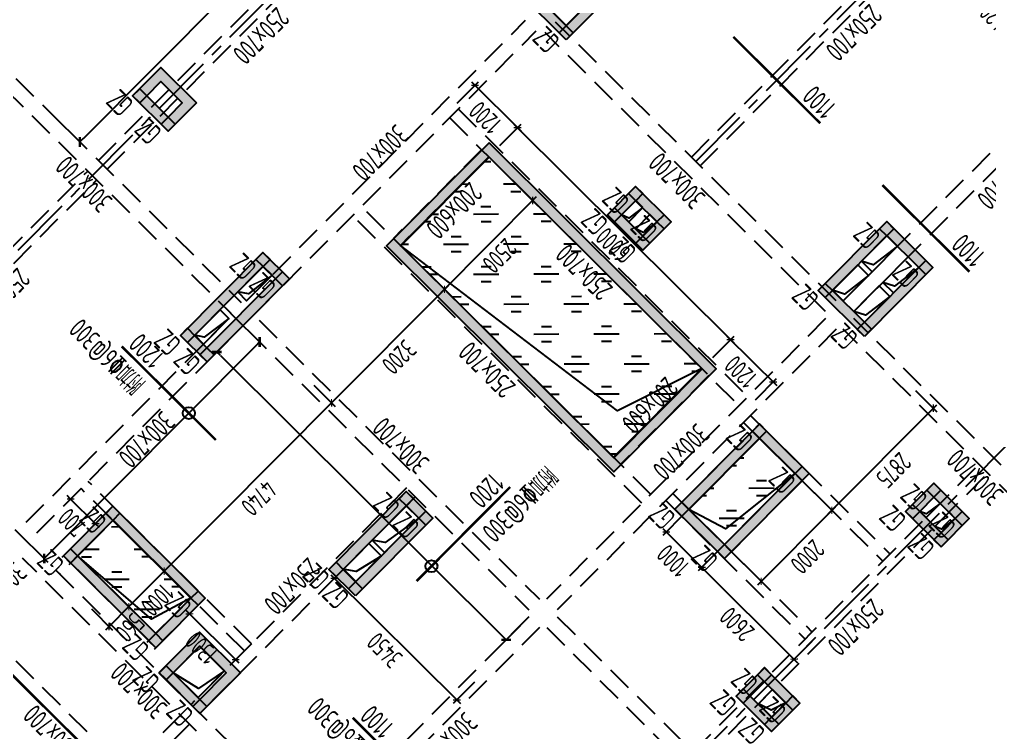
# Model space of a CAD drawing. Extents: x 517450926 to 520131079, y 3499134486 to 3500888201.
# Drawn here: x 518530204 to 518549581, y 3500299020 to 3500313264 of the extents above; entities that cross this region are included whole.
import ezdxf
from ezdxf.enums import TextEntityAlignment as Align

# ---------------------------------------------------------------- set-up
doc = ezdxf.new("R2010")
doc.units = 0
doc.header["$LTSCALE"] = 1000
doc.header["$MEASUREMENT"] = 0
doc.linetypes.add('CENTER', pattern=[2, 1.25, -0.25, 0.25, -0.25])
doc.linetypes.add('DASHED', pattern=[0.75, 0.5, -0.25])
doc.layers.get('0').update_dxf_attribs({"linetype": 'CONTINUOUS'})
doc.layers.get('Defpoints').update_dxf_attribs({"color": 2, "linetype": 'CONTINUOUS'})
for name, color, linetype in [('S_AXIS', 8, 'CENTER'), ('S_AXIS_DIMS', 3, 'CONTINUOUS'), ('S_BEAM', 4, 'DASHED'), ('S_BEAM_SECD_TEXT_HORZ', 9, 'CONTINUOUS'), ('S_BEAM_TEXT_HORZ', 7, 'CONTINUOUS'), ('S_BEAM_TEXT_VERT', 41, 'CONTINUOUS'), ('S_COLU', 2, 'CONTINUOUS'), ('S_COLU_HACH', 15, 'CONTINUOUS'), ('S_COLU_TEXT', 7, 'CONTINUOUS'), ('S_DETL', 7, 'CONTINUOUS'), ('S_DETL_HACH', 254, 'CONTINUOUS'), ('S_FLOR_ENHN', 91, 'DASHED'), ('S_FLOR_TEXT', 51, 'CONTINUOUS'), ('S_HOLE', 201, 'CONTINUOUS'), ('S_PLAN_HACH', 254, 'CONTINUOUS'), ('S_PLAN_REIN', 1, 'CONTINUOUS')]:
    doc.layers.add(name, color=color, linetype=linetype)
doc.styles.add('TH-STYLE3', font='tssdeng.shx', dxfattribs={"width": 0.7, "bigfont": 'tssdchn.shx'})
doc.styles.add('样式 1', font='Tssdeng.shx', dxfattribs={"width": 0.7, "bigfont": 'Tssdchn.shx'})
doc.dimstyles.new('TSSD_100_100', dxfattribs={"dimtxt": 375, "dimasz": 100, "dimexe": 100, "dimexo": 0, "dimgap": 125, "dimtad": 1, "dimdec": 1, "dimdsep": 46, "dimtxsty": 'TH-STYLE3', "dimblk": 'ARCHTICK', "dimcen": -100, "dimdle": 100, "dimclrt": 7, "dimadec": 0, "dimazin": 0, "dimtfac": 1, "dimtdec": 1, "dimtix": 1, "dimtmove": 2, "dimatfit": 3, "dimldrblk": 'ARCHTICK', "dimfxl": 500, "dimfxlon": 1, "dimtolj": 1, "dimtzin": 0, "dimarcsym": 0})
doc.dimstyles.new('TSSD_100_100$0', dxfattribs={"dimtxt": 300, "dimasz": 100, "dimexe": 100, "dimexo": 250, "dimgap": 100, "dimtad": 1, "dimdec": 0, "dimzin": 0, "dimdsep": 46, "dimtxsty": 'TH-STYLE3', "dimblk": '_tsdbk', "dimcen": 0, "dimdle": 100, "dimclrt": 7, "dimadec": 1, "dimazin": 0, "dimtfac": 1, "dimtdec": 0, "dimtix": 1, "dimtmove": 2, "dimatfit": 3, "dimldrblk": '_tsdbk', "dimfxl": 1, "dimtolj": 1, "dimtzin": 0, "dimarcsym": 0})
pattern_1 = [(50, (-4138.91, -3263.73), (71.72602, -6.275213), [7.5, -82.5]), (355, (-4138.91, -3263.73), (-13.87513, 75.21921), [6, -66]), (100.45144, (-4132.93, -3264.254), (57.850885, 68.944), [6.37402, -70.11421]), (46.1842, (-4138.91, -3243.73), (106.72413, -16.55193), [11.25, -123.75]), (96.63564, (-4130.02, -3245.11), (93.4662, 97.41186), [9.56103, -105.17138]), (351.18416, (-4138.91, -3243.73), (93.4662, 97.41186), [9, -99]), (21, (-4128.91, -3248.73), (59.690705, -40.26189), [7.5, -82.5]), (326, (-4128.91, -3248.73), (24.33153, 72.515), [6, -66]), (71.45144, (-4123.935, -3252.086), (84.02224, 32.253115), [6.37402, -70.11421]), (37.5, (-4138.91, -3263.73), (1.215986, 33.289385), [0, -65.2, 0, -67, 0, -66.25]), (7.5, (-4138.91, -3263.73), (26.306954, 39.441171), [0, -38.2, 0, -63.7, 0, -25.25]), (327.5, (-4161.21, -3263.73), (53.382244, -2.255487), [0, -25, 0, -78, 0, -103.5]), (317.5, (-4171.21, -3263.73), (58.318617, 10.0105), [0, -32.5, 0, -51.8, 0, -73.5])]

# ---------------------------------------------------------------- blocks, each defined once
blk = doc.blocks.new('_ArchTick')
at = {"color": 0, "const_width": 0.25}
blk.add_lwpolyline([(-0.53, -0.53), (0.53, 0.53)], dxfattribs=at)
blk = doc.blocks.new('*D218')
at = {"layer": 'Defpoints', "color": 0, "transparency": 16777216}
for p in [(518549426, 3500316170), (518548337, 3500315075), (518552334, 3500313137)]:
    blk.add_point(p, dxfattribs=at)
at = {"layer": 'S_AXIS_DIMS', "color": 0, "lineweight": -2, "transparency": 16777216}
for p, q in [((518548690, 3500315430), (518548267, 3500315004)), ((518551386, 3500312043), (518548266, 3500315146)), ((518551668, 3500312468), (518551245, 3500312043))]:
    blk.add_line(p, q, dxfattribs=at)
at = {"layer": 'S_AXIS_DIMS', "color": 0, "lineweight": -2, "transparency": 16777216, "xscale": 100, "yscale": 100, "zscale": 100}
for p, rotation in [((518548337, 3500315075), 135.1572922653654), ((518551315, 3500312113), 315.1572922653655)]:
    blk.add_blockref('_ArchTick', p, dxfattribs=dict(at, rotation=rotation))
at = {"layer": 'S_AXIS_DIMS', "color": 7, "transparency": 16777216, "insert": (518549606, 3500313373), "char_height": 375, "attachment_point": 5, "rotation": 135.1573, "style": 'TH-STYLE3'}
blk.add_mtext('\\A1;4200', dxfattribs=at)
blk = doc.blocks.new('*D240')
at = {"layer": 'Defpoints', "color": 0, "transparency": 16777216}
for p in [(518538111, 3500308454), (518535854, 3500306185), (518536438, 3500305605)]:
    blk.add_point(p, dxfattribs=at)
at = {"layer": 'S_AXIS_DIMS', "color": 0, "lineweight": -2, "transparency": 16777216}
for p, q in [((518538340, 3500308227), (518538765, 3500307803)), ((518538765, 3500307945), (518536367, 3500305534)), ((518536083, 3500305958), (518536508, 3500305535))]:
    blk.add_line(p, q, dxfattribs=at)
at = {"layer": 'S_AXIS_DIMS', "color": 0, "lineweight": -2, "transparency": 16777216, "xscale": 100, "yscale": 100, "zscale": 100}
for p, rotation in [((518538694, 3500307874), 45.15729226536542), ((518536438, 3500305605), 225.1572922653654)]:
    blk.add_blockref('_ArchTick', p, dxfattribs=dict(at, rotation=rotation))
at = {"layer": 'S_AXIS_DIMS', "color": 7, "transparency": 16777216, "insert": (518537787, 3500306519), "char_height": 375, "attachment_point": 5, "rotation": 225.1573, "style": 'TH-STYLE3'}
blk.add_mtext('\\A1;3200', dxfattribs=at)
blk = doc.blocks.new('*D290')
at = {"layer": 'Defpoints', "color": 0, "transparency": 16777216}
for p in [(518545694, 3500304192), (518546430, 3500303460), (518544283, 3500302774)]:
    blk.add_point(p, dxfattribs=at)
at = {"layer": 'S_AXIS_DIMS', "color": 0, "lineweight": -2, "transparency": 16777216}
for p, q in [((518546075, 3500303812), (518546501, 3500303389)), ((518544949, 3500301971), (518546500, 3500303531)), ((518544665, 3500302394), (518545090, 3500301971))]:
    blk.add_line(p, q, dxfattribs=at)
at = {"layer": 'S_AXIS_DIMS', "color": 0, "lineweight": -2, "transparency": 16777216, "xscale": 100, "yscale": 100, "zscale": 100}
for p, rotation in [((518546430, 3500303460), 45.15729226595141), ((518545019, 3500302042), 225.1572922659514)]:
    blk.add_blockref('_ArchTick', p, dxfattribs=dict(at, rotation=rotation))
at = {"layer": 'S_AXIS_DIMS', "color": 7, "transparency": 16777216, "insert": (518545946, 3500302530), "char_height": 375, "attachment_point": 5, "rotation": 225.1573, "style": 'TH-STYLE3'}
blk.add_mtext('\\A1;2000', dxfattribs=at)
blk = doc.blocks.new('*D291')
at = {"layer": 'Defpoints', "color": 0, "transparency": 16777216}
for p in [(518547720, 3500306231), (518548457, 3500305498), (518545694, 3500304192)]:
    blk.add_point(p, dxfattribs=at)
at = {"layer": 'S_AXIS_DIMS', "color": 0, "lineweight": -2, "transparency": 16777216}
for p, q in [((518548102, 3500305851), (518548528, 3500305428)), ((518546359, 3500303389), (518548528, 3500305569)), ((518546075, 3500303812), (518546501, 3500303389))]:
    blk.add_line(p, q, dxfattribs=at)
at = {"layer": 'S_AXIS_DIMS', "color": 0, "lineweight": -2, "transparency": 16777216, "xscale": 100, "yscale": 100, "zscale": 100}
for p, rotation in [((518548457, 3500305498), 45.15729226595141), ((518546430, 3500303460), 225.1572922659514)]:
    blk.add_blockref('_ArchTick', p, dxfattribs=dict(at, rotation=rotation))
at = {"layer": 'S_AXIS_DIMS', "color": 7, "transparency": 16777216, "insert": (518547665, 3500304259), "char_height": 375, "attachment_point": 5, "rotation": 225.1573, "style": 'TH-STYLE3'}
blk.add_mtext('\\A1;2875', dxfattribs=at)
blk = doc.blocks.new('*D292')
at = {"layer": 'Defpoints', "color": 0, "transparency": 16777216}
for p in [(518538663, 3500311303), (518540153, 3500311100), (518539514, 3500310457)]:
    blk.add_point(p, dxfattribs=at)
at = {"layer": 'S_AXIS_DIMS', "color": 0, "lineweight": -2, "transparency": 16777216}
for p, q in [((518538949, 3500311591), (518539372, 3500312017)), ((518539231, 3500312016), (518540224, 3500311029)), ((518539800, 3500310745), (518540223, 3500311171))]:
    blk.add_line(p, q, dxfattribs=at)
at = {"layer": 'S_AXIS_DIMS', "color": 0, "lineweight": -2, "transparency": 16777216, "xscale": 100, "yscale": 100, "zscale": 100}
for p, rotation in [((518539302, 3500311946), 135.1572922659514), ((518540153, 3500311100), 315.1572922659514)]:
    blk.add_blockref('_ArchTick', p, dxfattribs=dict(at, rotation=rotation))
at = {"layer": 'S_AXIS_DIMS', "color": 7, "transparency": 16777216, "insert": (518539507, 3500311301), "char_height": 375, "attachment_point": 5, "rotation": 135.1573, "style": 'TH-STYLE3'}
blk.add_mtext('\\A1;1200', dxfattribs=at)
blk = doc.blocks.new('*D293')
at = {"layer": 'Defpoints', "color": 0, "transparency": 16777216}
for p in [(518539514, 3500310457), (518544407, 3500306869), (518543768, 3500306226)]:
    blk.add_point(p, dxfattribs=at)
at = {"layer": 'S_AXIS_DIMS', "color": 0, "lineweight": -2, "transparency": 16777216}
for p, q in [((518539800, 3500310745), (518540223, 3500311171)), ((518540082, 3500311170), (518544478, 3500306798)), ((518544054, 3500306514), (518544477, 3500306940))]:
    blk.add_line(p, q, dxfattribs=at)
at = {"layer": 'S_AXIS_DIMS', "color": 0, "lineweight": -2, "transparency": 16777216, "xscale": 100, "yscale": 100, "zscale": 100}
for p, rotation in [((518540153, 3500311100), 135.1572922659514), ((518544407, 3500306869), 315.1572922659514)]:
    blk.add_blockref('_ArchTick', p, dxfattribs=dict(at, rotation=rotation))
at = {"layer": 'S_AXIS_DIMS', "color": 7, "transparency": 16777216, "insert": (518542059, 3500308763), "char_height": 375, "attachment_point": 5, "rotation": 135.1573, "style": 'TH-STYLE3'}
blk.add_mtext('\\A1;6000', dxfattribs=at)
blk = doc.blocks.new('*D294')
at = {"layer": 'Defpoints', "color": 0, "transparency": 16777216}
for p in [(518543768, 3500306226), (518545258, 3500306022), (518544619, 3500305380)]:
    blk.add_point(p, dxfattribs=at)
at = {"layer": 'S_AXIS_DIMS', "color": 0, "lineweight": -2, "transparency": 16777216}
for p, q in [((518544054, 3500306514), (518544477, 3500306940)), ((518544336, 3500306939), (518545329, 3500305952)), ((518544905, 3500305668), (518545328, 3500306093))]:
    blk.add_line(p, q, dxfattribs=at)
at = {"layer": 'S_AXIS_DIMS', "color": 0, "lineweight": -2, "transparency": 16777216, "xscale": 100, "yscale": 100, "zscale": 100}
for p, rotation in [((518544407, 3500306869), 135.1572922659514), ((518545258, 3500306022), 315.1572922659514)]:
    blk.add_blockref('_ArchTick', p, dxfattribs=dict(at, rotation=rotation))
at = {"layer": 'S_AXIS_DIMS', "color": 7, "transparency": 16777216, "insert": (518544612, 3500306224), "char_height": 375, "attachment_point": 5, "rotation": 135.1573, "style": 'TH-STYLE3'}
blk.add_mtext('\\A1;1200', dxfattribs=at)
blk = doc.blocks.new('*D295')
at = {"layer": 'Defpoints', "color": 0, "transparency": 16777216}
for p in [(518539874, 3500310227), (518538111, 3500308454), (518538694, 3500307874)]:
    blk.add_point(p, dxfattribs=at)
at = {"layer": 'S_AXIS_DIMS', "color": 0, "lineweight": -2, "transparency": 16777216}
for p, q in [((518540102, 3500309999), (518540528, 3500309576)), ((518540528, 3500309718), (518538624, 3500307803)), ((518538340, 3500308227), (518538765, 3500307803))]:
    blk.add_line(p, q, dxfattribs=at)
at = {"layer": 'S_AXIS_DIMS', "color": 0, "lineweight": -2, "transparency": 16777216, "xscale": 100, "yscale": 100, "zscale": 100}
for p, rotation in [((518540457, 3500309647), 45.15729226536542), ((518538694, 3500307874), 225.1572922653654)]:
    blk.add_blockref('_ArchTick', p, dxfattribs=dict(at, rotation=rotation))
at = {"layer": 'S_AXIS_DIMS', "color": 7, "transparency": 16777216, "insert": (518539797, 3500308540), "char_height": 375, "attachment_point": 5, "rotation": 225.1573, "style": 'TH-STYLE3'}
blk.add_mtext('\\A1;2500', dxfattribs=at)
blk = doc.blocks.new('*D296')
at = {"layer": 'Defpoints', "color": 0, "transparency": 16777216}
for p in [(518543574, 3500303479), (518544283, 3500302774), (518543832, 3500302320)]:
    blk.add_point(p, dxfattribs=at)
at = {"layer": 'S_AXIS_DIMS', "color": 0, "lineweight": -2, "transparency": 16777216}
for p, q in [((518543476, 3500303380), (518543053, 3500302955)), ((518543052, 3500303096), (518543903, 3500302250)), ((518544185, 3500302675), (518543762, 3500302249))]:
    blk.add_line(p, q, dxfattribs=at)
at = {"layer": 'S_AXIS_DIMS', "color": 0, "lineweight": -2, "transparency": 16777216, "xscale": 100, "yscale": 100, "zscale": 100}
for p, rotation in [((518543123, 3500303026), 135.1572922659514), ((518543832, 3500302320), 315.1572922659514)]:
    blk.add_blockref('_ArchTick', p, dxfattribs=dict(at, rotation=rotation))
at = {"layer": 'S_AXIS_DIMS', "color": 7, "transparency": 16777216, "insert": (518543258, 3500302451), "char_height": 375, "attachment_point": 5, "rotation": 135.1573, "style": 'TH-STYLE3'}
blk.add_mtext('\\A1;1000', dxfattribs=at)
blk = doc.blocks.new('*D297')
at = {"layer": 'Defpoints', "color": 0, "transparency": 16777216}
for p in [(518544283, 3500302774), (518546127, 3500300940), (518545676, 3500300487)]:
    blk.add_point(p, dxfattribs=at)
at = {"layer": 'S_AXIS_DIMS', "color": 0, "lineweight": -2, "transparency": 16777216}
for p, q in [((518544185, 3500302675), (518543762, 3500302249)), ((518543762, 3500302391), (518545747, 3500300416)), ((518546029, 3500300841), (518545605, 3500300416))]:
    blk.add_line(p, q, dxfattribs=at)
at = {"layer": 'S_AXIS_DIMS', "color": 0, "lineweight": -2, "transparency": 16777216, "xscale": 100, "yscale": 100, "zscale": 100}
for p, rotation in [((518543832, 3500302320), 135.1572922659514), ((518545676, 3500300487), 315.1572922659514)]:
    blk.add_blockref('_ArchTick', p, dxfattribs=dict(at, rotation=rotation))
at = {"layer": 'S_AXIS_DIMS', "color": 7, "transparency": 16777216, "insert": (518544534, 3500301182), "char_height": 375, "attachment_point": 5, "rotation": 135.1573, "style": 'TH-STYLE3'}
blk.add_mtext('\\A1;2600', dxfattribs=at)
blk = doc.blocks.new('_tsdbk')
blk.add_line((-1, 0), (0, 0))
at = {"const_width": 0.5}
blk.add_lwpolyline([(-0.7, -0.7), (0.7, 0.7)], dxfattribs=at)
blk = doc.blocks.new('*D398')
at = {"layer": 'Defpoints', "color": 0, "transparency": 16777216}
for p in [(518536360, 3500317318), (518537122, 3500316560), (518530648, 3500311574)]:
    blk.add_point(p, dxfattribs=at)
at = {"layer": 'S_FLOR_TEXT', "color": 0, "lineweight": -2, "transparency": 16777216}
for p, q in [((518536537, 3500317141), (518537193, 3500316489)), ((518531481, 3500310888), (518537051, 3500316489)), ((518530825, 3500311398), (518531481, 3500310746))]:
    blk.add_line(p, q, dxfattribs=at)
at = {"layer": 'S_FLOR_TEXT', "color": 0, "lineweight": -2, "transparency": 16777216, "xscale": 100, "yscale": 100, "zscale": 100}
for p, rotation in [((518537122, 3500316560), 45.15729852179781), ((518531410, 3500310817), 225.1572985217978)]:
    blk.add_blockref('_tsdbk', p, dxfattribs=dict(at, rotation=rotation))
blk = doc.blocks.new('*D399')
at = {"layer": 'Defpoints', "color": 0, "transparency": 16777216}
for p in [(518534602, 3500307078), (518540381, 3500301331), (518539925, 3500300873)]:
    blk.add_point(p, dxfattribs=at)
at = {"layer": 'S_FLOR_TEXT', "color": 0, "lineweight": -2, "transparency": 16777216}
for p, q in [((518534425, 3500306901), (518534076, 3500306550)), ((518534217, 3500306550), (518539854, 3500300944)), ((518540204, 3500301154), (518539855, 3500300802))]:
    blk.add_line(p, q, dxfattribs=at)
at = {"layer": 'S_FLOR_TEXT', "color": 0, "lineweight": -2, "transparency": 16777216, "xscale": 100, "yscale": 100, "zscale": 100}
for p, rotation in [((518534147, 3500306620), 135.1572922852684), ((518539925, 3500300873), 315.1572922852685)]:
    blk.add_blockref('_tsdbk', p, dxfattribs=dict(at, rotation=rotation))
blk = doc.blocks.new('*D417')
at = {"layer": 'Defpoints', "color": 0, "transparency": 16777216}
for p in [(518537272, 3500302885), (518539718, 3500300452), (518538940, 3500299670)]:
    blk.add_point(p, dxfattribs=at)
at = {"layer": 'S_AXIS_DIMS', "color": 0, "lineweight": -2, "transparency": 16777216}
for p, q in [((518536847, 3500302457), (518536423, 3500302032)), ((518536423, 3500302173), (518539011, 3500299600)), ((518539293, 3500300025), (518538870, 3500299599))]:
    blk.add_line(p, q, dxfattribs=at)
at = {"layer": 'S_AXIS_DIMS', "color": 0, "lineweight": -2, "transparency": 16777216, "xscale": 100, "yscale": 100, "zscale": 100}
for p, rotation in [((518536494, 3500302103), 135.1572922716261), ((518538940, 3500299670), 315.1572922716261)]:
    blk.add_blockref('_ArchTick', p, dxfattribs=dict(at, rotation=rotation))
at = {"layer": 'S_AXIS_DIMS', "color": 7, "transparency": 16777216, "insert": (518537497, 3500300665), "char_height": 375, "attachment_point": 5, "rotation": 135.1573, "style": 'TH-STYLE3'}
blk.add_mtext('\\A1;3450', dxfattribs=at)
blk = doc.blocks.new('*D418')
at = {"layer": 'Defpoints', "color": 0, "transparency": 16777216}
for p in [(518535827, 3500306213), (518532484, 3500302852), (518533095, 3500302244)]:
    blk.add_point(p, dxfattribs=at)
at = {"layer": 'S_AXIS_DIMS', "color": 0, "lineweight": -2, "transparency": 16777216}
for p, q in [((518536083, 3500305958), (518536508, 3500305535)), ((518536508, 3500305676), (518533025, 3500302173)), ((518532741, 3500302597), (518533166, 3500302174))]:
    blk.add_line(p, q, dxfattribs=at)
at = {"layer": 'S_AXIS_DIMS', "color": 0, "lineweight": -2, "transparency": 16777216, "xscale": 100, "yscale": 100, "zscale": 100}
for p, rotation in [((518536438, 3500305605), 45.15729227162608), ((518533095, 3500302244), 225.1572922716261)]:
    blk.add_blockref('_ArchTick', p, dxfattribs=dict(at, rotation=rotation))
at = {"layer": 'S_AXIS_DIMS', "color": 7, "transparency": 16777216, "insert": (518534988, 3500303704), "char_height": 375, "attachment_point": 5, "rotation": 225.1573, "style": 'TH-STYLE3'}
blk.add_mtext('\\A1;4740', dxfattribs=at)
blk = doc.blocks.new('*D419')
at = {"layer": 'Defpoints', "color": 0, "transparency": 16777216}
for p in [(518532484, 3500302852), (518531779, 3500302143), (518532390, 3500301535)]:
    blk.add_point(p, dxfattribs=at)
at = {"layer": 'S_AXIS_DIMS', "color": 0, "lineweight": -2, "transparency": 16777216}
for p, q in [((518532741, 3500302597), (518533166, 3500302174)), ((518533166, 3500302315), (518532319, 3500301464)), ((518532035, 3500301888), (518532461, 3500301465))]:
    blk.add_line(p, q, dxfattribs=at)
at = {"layer": 'S_AXIS_DIMS', "color": 0, "lineweight": -2, "transparency": 16777216, "xscale": 100, "yscale": 100, "zscale": 100}
for p, rotation in [((518533095, 3500302244), 45.15729227162608), ((518532390, 3500301535), 225.1572922716261)]:
    blk.add_blockref('_ArchTick', p, dxfattribs=dict(at, rotation=rotation))
at = {"layer": 'S_AXIS_DIMS', "color": 7, "transparency": 16777216, "insert": (518532964, 3500301669), "char_height": 375, "attachment_point": 5, "rotation": 225.1573, "style": 'TH-STYLE3'}
blk.add_mtext('\\A1;1000', dxfattribs=at)
blk = doc.blocks.new('*D420')
at = {"layer": 'Defpoints', "color": 0, "transparency": 16777216}
for p in [(518531779, 3500302143), (518531384, 3500301746), (518531995, 3500301138)]:
    blk.add_point(p, dxfattribs=at)
at = {"layer": 'S_AXIS_DIMS', "color": 0, "lineweight": -2, "transparency": 16777216}
for p, q in [((518532035, 3500301888), (518532461, 3500301465)), ((518531641, 3500301491), (518532066, 3500301068)), ((518532390, 3500301535), (518531995, 3500301138)), ((518532390, 3500301535), (518532460, 3500301606)), ((518531995, 3500301138), (518531925, 3500301067))]:
    blk.add_line(p, q, dxfattribs=at)
at = {"layer": 'S_AXIS_DIMS', "color": 0, "lineweight": -2, "transparency": 16777216, "xscale": 100, "yscale": 100, "zscale": 100}
for p, rotation in [((518532390, 3500301535), 225.1572922716261), ((518531995, 3500301138), 45.15729227162608)]:
    blk.add_blockref('_ArchTick', p, dxfattribs=dict(at, rotation=rotation))
at = {"layer": 'S_AXIS_DIMS', "color": 7, "transparency": 16777216, "insert": (518532414, 3500301116), "char_height": 375, "attachment_point": 5, "rotation": 225.1573, "style": 'TH-STYLE3'}
blk.add_mtext('\\A1;560', dxfattribs=at)
blk = doc.blocks.new('*D422')
at = {"layer": 'Defpoints', "color": 0, "transparency": 16777216}
for p in [(518533775, 3500301568), (518533600, 3500301391), (518534838, 3500300793)]:
    blk.add_point(p, dxfattribs=at)
at = {"layer": 'S_AXIS_DIMS', "color": 0, "lineweight": -2, "transparency": 16777216}
for p, q in [((518533775, 3500301568), (518533530, 3500301320)), ((518534593, 3500300404), (518533529, 3500301462)), ((518534838, 3500300793), (518534451, 3500300404))]:
    blk.add_line(p, q, dxfattribs=at)
at = {"layer": 'S_AXIS_DIMS', "color": 0, "lineweight": -2, "transparency": 16777216, "xscale": 100, "yscale": 100, "zscale": 100}
for p, rotation in [((518533600, 3500301391), 135.1572922716261), ((518534522, 3500300475), 315.1572922716261)]:
    blk.add_blockref('_ArchTick', p, dxfattribs=dict(at, rotation=rotation))
at = {"layer": 'S_AXIS_DIMS', "color": 7, "transparency": 16777216, "insert": (518533841, 3500300711), "char_height": 375, "attachment_point": 5, "rotation": 135.1573, "style": 'TH-STYLE3'}
blk.add_mtext('\\A1;1300', dxfattribs=at)
blk = doc.blocks.new('*D423')
at = {"layer": 'Defpoints', "color": 0, "transparency": 16777216}
for p in [(518531436, 3500303895), (518531227, 3500303685), (518531932, 3500303401)]:
    blk.add_point(p, dxfattribs=at)
at = {"layer": 'S_AXIS_DIMS', "color": 0, "lineweight": -2, "transparency": 16777216}
for p, q in [((518531436, 3500303895), (518531157, 3500303614)), ((518531227, 3500303685), (518531157, 3500303756)), ((518531724, 3500303192), (518531227, 3500303685)), ((518531932, 3500303401), (518531653, 3500303121)), ((518531724, 3500303192), (518531795, 3500303121))]:
    blk.add_line(p, q, dxfattribs=at)
at = {"layer": 'S_AXIS_DIMS', "color": 0, "lineweight": -2, "transparency": 16777216, "xscale": 100, "yscale": 100, "zscale": 100}
for p, rotation in [((518531227, 3500303685), 315.1572922716261), ((518531724, 3500303192), 135.1572922716261)]:
    blk.add_blockref('_ArchTick', p, dxfattribs=dict(at, rotation=rotation))
at = {"layer": 'S_AXIS_DIMS', "color": 7, "transparency": 16777216, "insert": (518531255, 3500303217), "char_height": 375, "attachment_point": 5, "rotation": 135.1573, "style": 'TH-STYLE3'}
blk.add_mtext('\\A1;700', dxfattribs=at)
blk = doc.blocks.new('*D507')
at = {"layer": 'Defpoints', "color": 0, "transparency": 16777216}
for p in [(518534239, 3500307580), (518535001, 3500306822), (518529938, 3500303255)]:
    blk.add_point(p, dxfattribs=at)
at = {"layer": 'S_FLOR_TEXT', "color": 0, "lineweight": -2, "transparency": 16777216}
for p, q in [((518534416, 3500307404), (518535072, 3500306752)), ((518530770, 3500302568), (518534931, 3500306751)), ((518530115, 3500303078), (518530770, 3500302426))]:
    blk.add_line(p, q, dxfattribs=at)
at = {"layer": 'S_FLOR_TEXT', "color": 0, "lineweight": -2, "transparency": 16777216, "xscale": 100, "yscale": 100, "zscale": 100}
for p, rotation in [((518535001, 3500306822), 45.15730059201204), ((518530700, 3500302497), 225.157300592012)]:
    blk.add_blockref('_tsdbk', p, dxfattribs=dict(at, rotation=rotation))
blk = doc.blocks.new('A$C04C438BD')
at = {"layer": 'S_COLU_HACH'}
blk.add_hatch(color=256, dxfattribs=at).paths.add_polyline_path([(0, 200), (200, 200), (200, 0), (0, 0)])
at = {"layer": 'S_COLU'}
blk.add_lwpolyline([(0, 200), (200, 200), (200, 0), (0, 0)], close=True, dxfattribs=at)
at = {"layer": 'S_COLU_TEXT', "style": 'TH-STYLE3', "width": 0.65}
blk.add_text('GZ', height=420, dxfattribs=at).set_placement((70, 270))
blk = doc.blocks.new('A$C764F1892')
at = {"layer": 'S_DETL_HACH'}
h = blk.add_hatch(dxfattribs=at)
h.set_pattern_fill('AR-CONC', color=256, scale=10)
h.set_pattern_definition(pattern_1)
h.paths.add_polyline_path([(37050, 21904), (38200, 21904), (38200, 23054), (37050, 23054)])
h.paths.add_polyline_path([(37250, 22854), (38000, 22854), (38000, 22104), (37250, 22104)], flags=16)
h = blk.add_hatch(dxfattribs=at)
h.set_pattern_fill('AR-CONC', color=256, scale=10)
h.set_pattern_definition(pattern_1)
h.paths.add_polyline_path([(41200, 21344), (41200, 22744), (38600, 22744), (38600, 21344)])
h.paths.add_polyline_path([(38800, 21544), (38800, 22544), (41000, 22544), (41000, 21544)], flags=16)
h = blk.add_hatch(dxfattribs=at)
h.set_pattern_fill('AR-CONC', color=256, scale=10)
h.set_pattern_definition(pattern_1)
h.paths.add_polyline_path([(36501, 19194), (36501, 17004), (37251, 17004), (37251, 19194)])
h.paths.add_polyline_path([(36701, 18994), (37051, 18994), (37051, 17204), (36701, 17204)], flags=16)
h = blk.add_hatch(dxfattribs=at)
h.set_pattern_fill('AR-CONC', color=256, scale=10)
h.set_pattern_definition(pattern_1)
h.paths.add_polyline_path([(41900, 17973), (41901, 15635), (42651, 15635), (42650, 17973)])
h.paths.add_polyline_path([(42101, 17773), (42450, 17773), (42451, 15835), (42101, 15835)], flags=16)
h = blk.add_hatch(dxfattribs=at)
h.set_pattern_fill('AR-CONC', color=256, scale=10)
h.set_pattern_definition(pattern_1)
h.paths.add_polyline_path([(28700, 15254), (28700, 14454), (29700, 14454), (29700, 15254)])
h.paths.add_polyline_path([(28900, 15054), (29500, 15054), (29500, 14654), (28900, 14654)], flags=16)
h = blk.add_hatch(dxfattribs=at)
h.set_pattern_fill('AR-CONC', color=256, scale=10)
h.set_pattern_definition(pattern_1)
h.paths.add_polyline_path([(45700, 15254), (45700, 14454), (46700, 14454), (46700, 15254)])
h.paths.add_polyline_path([(45900, 15054), (46500, 15054), (46500, 14654), (45900, 14654)], flags=16)
h = blk.add_hatch(dxfattribs=at)
h.set_pattern_fill('AR-CONC', color=256, scale=10)
h.set_pattern_definition(pattern_1)
h.paths.add_polyline_path([(34590, 13800), (34590, 10900), (40990, 10900), (40990, 13800)])
h.paths.add_polyline_path([(34790, 13600), (40790, 13600), (40790, 11100), (34790, 11100)], flags=16)
h = blk.add_hatch(dxfattribs=at)
h.set_pattern_fill('AR-CONC', color=256, scale=10)
h.set_pattern_definition(pattern_1)
h.paths.add_polyline_path([(31801, 13472), (31801, 11072), (33201, 11072), (33201, 13472)])
h.paths.add_polyline_path([(32001, 13272), (33001, 13272), (33001, 11272), (32001, 11272)], flags=16)
h = blk.add_hatch(dxfattribs=at)
h.set_pattern_fill('AR-CONC', color=256, scale=10)
h.set_pattern_definition(pattern_1)
h.paths.add_polyline_path([(28900, 10254), (28900, 9454), (29900, 9454), (29900, 10254)])
h.paths.add_polyline_path([(29100, 10054), (29700, 10054), (29700, 9654), (29100, 9654)], flags=16)
h = blk.add_hatch(dxfattribs=at)
h.set_pattern_fill('AR-CONC', color=256, scale=10)
h.set_pattern_definition(pattern_1)
h.paths.add_polyline_path([(37300, 10254), (37300, 9454), (38300, 9454), (38300, 10254)])
h.paths.add_polyline_path([(37500, 10054), (38100, 10054), (38100, 9654), (37500, 9654)], flags=16)
h = blk.add_hatch(dxfattribs=at)
h.set_pattern_fill('AR-CONC', color=256, scale=10)
h.set_pattern_definition(pattern_1)
h.paths.add_polyline_path([(32950, 8354), (32950, 6414), (34250, 6414), (34250, 8354)])
h.paths.add_polyline_path([(33150, 8154), (34051, 8154), (34051, 6614), (33150, 6614)], flags=16)
h = blk.add_hatch(dxfattribs=at)
h.set_pattern_fill('AR-CONC', color=256, scale=10)
h.set_pattern_definition(pattern_1)
h.paths.add_polyline_path([(41350, 8354), (41350, 6414), (42650, 6414), (42650, 8354)])
h.paths.add_polyline_path([(41550, 8154), (42450, 8154), (42450, 6614), (41550, 6614)], flags=16)
at = {"layer": 'S_DETL'}
for points in [[(38200, 23054), (37050, 23054), (37050, 21904), (38200, 21904)], [(38000, 22854), (37250, 22854), (37250, 22104), (38000, 22104)], [(38600, 21344), (38600, 22744), (41200, 22744), (41200, 21344)], [(38800, 21544), (38800, 22544), (41000, 22544), (41000, 21544)], [(36501, 19194), (37251, 19194), (37251, 17004), (36501, 17004)], [(36701, 18994), (37051, 18994), (37051, 17204), (36701, 17204)], [(41900, 17973), (42650, 17973), (42651, 15635), (41901, 15635)], [(42101, 17773), (42450, 17773), (42451, 15835), (42101, 15835)], [(40990, 10900), (40990, 13800), (34590, 13800), (34590, 10900)], [(40790, 11100), (40790, 13600), (34790, 13600), (34790, 11100)], [(31801, 13472), (33201, 13472), (33201, 11072), (31801, 11072)], [(32001, 13272), (33001, 13272), (33001, 11272), (32001, 11272)], [(28900, 10254), (28900, 9454), (29900, 9454), (29900, 10254)], [(37300, 10254), (37300, 9454), (38300, 9454), (38300, 10254)], [(29100, 9654), (29100, 10054), (29700, 10054), (29700, 9654)], [(37500, 9654), (37500, 10054), (38100, 10054), (38100, 9654)], [(32950, 8354), (34250, 8354), (34250, 6414), (32950, 6414)], [(41350, 8354), (42650, 8354), (42650, 6414), (41350, 6414)], [(33150, 8154), (34051, 8154), (34051, 6614), (33150, 6614)], [(41550, 8154), (42450, 8154), (42450, 6614), (41550, 6614)]]:
    blk.add_lwpolyline(points, close=True, dxfattribs=at)
at = {"layer": 'S_DETL', "elevation": 0}
for points in [[(28700, 14454), (28700, 15254), (29700, 15254), (29700, 14454)], [(45700, 14454), (45700, 15254), (46700, 15254), (46700, 14454)], [(28900, 15054), (28900, 14654), (29500, 14654), (29500, 15054)], [(45900, 15054), (46500, 15054), (46500, 14654), (45900, 14654)]]:
    blk.add_lwpolyline(points, close=True, dxfattribs=at)
at = {"layer": 'S_COLU'}
for p in [(37050, 22854), (38000, 22853), (38600, 22544), (41000, 22543), (38600, 21344), (41000, 21343), (36501, 18994), (37051, 18994), (41900, 17773), (42450, 17773), (36501, 17004), (37051, 17003), (41900, 15635), (42450, 15634), (28700, 15054, 0), (29500, 15053, 0), (45700, 15054, 0), (46500, 15053, 0), (28700, 14454, 0), (29500, 14453, 0), (31801, 13272), (33001, 13271), (31801, 11072), (33001, 11071), (28900, 10054), (29700, 10053), (37300, 10054), (38100, 10053), (28900, 9454), (29700, 9453), (37300, 9454), (38100, 9453), (32950, 8154), (34050, 8154), (41350, 8154), (32950, 6414), (34050, 6414)]:
    blk.add_blockref('A$C04C438BD', p, dxfattribs=at)

msp = doc.modelspace()

# ---------------------------------------------------------------- hatches: boundary and pattern name
at = {"layer": 'S_PLAN_HACH', "transparency": 33554559}
h = msp.add_hatch(dxfattribs=at)
h.set_pattern_fill('GOST_GLASS', color=256, scale=100)
h.set_pattern_definition([(180.1573, (518630193.4, 3500156019.2), (-601.6449, 598.3506), [500, -700]), (180.1573, (518630043, 3500156168.8), (-601.6449, 598.3506), [200, -1000]), (180.1573, (518630043.8, 3500155868.8), (-601.6449, 598.3506), [200, -1000])])
h.paths.add_polyline_path([(518542068.8152, 3500304517.7511), (518537814.5433, 3500308748.7286), (518539577.4506, 3500310521.3419), (518543831.7225, 3500306290.3644)])
h = msp.add_hatch(dxfattribs=at)
h.set_pattern_fill('GOST_GLASS', color=256, scale=100)
h.set_pattern_definition([(180.1573, (518620053.4, 3500166103.7), (-601.645, 598.3506), [500, -700]), (180.1573, (518619903, 3500166253.26), (-601.645, 598.3506), [200, -1000]), (180.1573, (518619903.84, 3500165953.26), (-601.645, 598.3506), [200, -1000])])
h.paths.add_polyline_path([(518544283.3193, 3500302773.7353), (518543574.274, 3500303478.8983), (518544984.5999, 3500304896.9889), (518545693.6452, 3500304191.826)])
h = msp.add_hatch(dxfattribs=at)
h.set_pattern_fill('GOST_GLASS', color=256, scale=100)
h.set_pattern_definition([(180.1573, (518608976.76, 3500163686.13), (-601.645, 598.3506), [500, -700]), (180.1573, (518608826.35, 3500163835.7), (-601.645, 598.3506), [200, -1000]), (180.1573, (518608827.2, 3500163535.7), (-601.645, 598.3506), [200, -1000])])
h.paths.add_polyline_path([(518532928.4775, 3500300999.5377), (518531368.5778, 3500302550.8961), (518532073.7407, 3500303259.9415), (518533633.6404, 3500301708.583)])

# ---------------------------------------------------------------- linework, layer by layer
at = {"layer": 'S_AXIS'}
for p, q in [((518527357.3613, 3500305820.8721), (518543505.5922, 3500322058.0097)), ((518543714.3009, 3500310426.6323), (518549426.1206, 3500316169.8993)), ((518539233.8702, 3500294009.3931), (518555382.1012, 3500310246.5308))]:
    msp.add_line(p, q, dxfattribs=at)
at = {"layer": 'S_BEAM'}
for p, q in [((518543625.6702, 3500310514.7777), (518549337.4899, 3500316258.0447)), ((518531781.7733, 3500310446.9074), (518537493.593, 3500316190.1745)), ((518531959.0347, 3500310270.6167), (518537670.8543, 3500316013.8837)), ((518543802.9316, 3500310338.4869), (518549514.7512, 3500316081.754)), ((518529069.675, 3500313144.1556), (518534635.6807, 3500307608.6267)), ((518534741.6493, 3500307644.2731), (518540312.4363, 3500313245.731)), ((518546515.0299, 3500307641.2388), (518540913.5719, 3500313212.0259)), ((518552227.2378, 3500313243.085), (518546656.4507, 3500307641.627)), ((518528858.1262, 3500312931.442), (518534424.1318, 3500307395.9131)), ((518534954.3629, 3500307432.7242), (518540525.1499, 3500313034.1822)), ((518546303.481, 3500307428.5252), (518540702.023, 3500312999.3123)), ((518552439.9514, 3500313031.5361), (518546869.1643, 3500307430.0781)), ((518538973.7915, 3500311474.2825), (518544752.5108, 3500305727.2047)), ((518538797.5008, 3500311297.0211), (518544576.2201, 3500305549.9433)), ((518539435.6416, 3500310662.3745), (518537672.7343, 3500308889.7612)), ((518539577.4506, 3500310521.3419), (518537814.5433, 3500308748.7287)), ((518527268.7306, 3500305909.0174), (518531570.2245, 3500310234.1938)), ((518527445.992, 3500305732.7267), (518531747.4858, 3500310057.9031)), ((518542813.3128, 3500303777.3301), (518537034.5935, 3500309524.4079)), ((518542637.0221, 3500303600.0687), (518536858.3028, 3500309347.1465)), ((518534389.0678, 3500307289.7504), (518530299.1229, 3500303177.2876)), ((518546303.8692, 3500307287.1043), (518540733.0822, 3500301685.6464)), ((518552471.0105, 3500301717.8702), (518546869.5525, 3500307288.6573)), ((518534990.2034, 3500307256.0452), (518540591.6613, 3500301685.2582)), ((518534601.7814, 3500307078.2015), (518530511.8365, 3500302965.7387)), ((518534778.6545, 3500307043.3316), (518540380.1125, 3500301472.5446)), ((518546516.5828, 3500307075.5555), (518540945.7957, 3500301474.0975)), ((518552259.4616, 3500301505.1566), (518546658.0037, 3500307075.9437)), ((518543831.7225, 3500306290.3644), (518542068.8152, 3500304517.7511)), ((518543973.5316, 3500306149.3318), (518542210.6243, 3500304376.7185)), ((518544806.5628, 3500305356.1206), (518547589.5656, 3500302588.3561)), ((518544665.5302, 3500305214.3115), (518547448.533, 3500302446.5471)), ((518543432.465, 3500303619.9308), (518544842.7908, 3500305038.0215)), ((518543574.274, 3500303478.8983), (518544984.5999, 3500304896.9889)), ((518543658.2823, 3500298635.4285), (518549370.102, 3500304378.6955)), ((518543835.5436, 3500298459.1378), (518549547.3633, 3500304202.4048)), ((518544283.3193, 3500302773.7353), (518545693.6452, 3500304191.826)), ((518534838.2409, 3500300792.6477), (518531576.6325, 3500304036.3971)), ((518544425.1284, 3500302632.7028), (518545835.4542, 3500304050.7934)), ((518534697.2083, 3500300650.8387), (518531435.5999, 3500303894.5881)), ((518537933.9061, 3500303905.3566), (518533632.4123, 3500299580.1802)), ((518543255.2043, 3500303796.2209), (518546038.2072, 3500301028.4564)), ((518538111.1675, 3500303729.0659), (518533809.6736, 3500299403.8895)), ((518543114.1718, 3500303654.4118), (518545897.1746, 3500300886.6474)), ((518531931.9316, 3500303400.974), (518530867.1356, 3500302330.3156)), ((518532073.7407, 3500303259.9414), (518531008.9447, 3500302189.283)), ((518536078.6186, 3500297147.3681), (518530477.1606, 3500302718.1552)), ((518535867.0697, 3500296934.6545), (518530265.6118, 3500302505.4416)), ((518532928.4775, 3500300999.5377), (518531368.5778, 3500302550.8961)), ((518532787.4448, 3500300857.7286), (518531227.5452, 3500302409.0871)), ((518533633.6404, 3500301708.583), (518532568.8443, 3500300637.9246)), ((518529066.2444, 3500301512.1877), (518532327.8528, 3500298268.4382)), ((518533775.4494, 3500301567.5504), (518532710.6534, 3500300496.892)), ((518540380.5007, 3500301331.1237), (518536290.5557, 3500297218.6609)), ((518540946.184, 3500301332.6767), (518546547.642, 3500295761.8896)), ((518540593.2143, 3500301119.5748), (518536503.2693, 3500297007.112)), ((518540734.6351, 3500301119.9631), (518546336.0931, 3500295549.176)), ((518533420.8634, 3500299367.4666), (518532327.8528, 3500298268.4382)), ((518533598.1247, 3500299191.1759), (518532328.8234, 3500297914.8862))]:
    msp.add_line(p, q, dxfattribs=at)
at = {"layer": 'S_BEAM', "linetype": 'Continuous'}
msp.add_line((518522863.0685, 3500307328.8112), (518532328.8234, 3500297914.8862), dxfattribs=at)
at = {"layer": 'S_FLOR_ENHN', "linetype": 'ByBlock', "const_width": 50}
msp.add_lwpolyline([(518561505.6578, 3500269038.8609), (518568451.5126, 3500276022.9573), (518567884.2764, 3500276587.0876), (518579625.239, 3500288392.692), (518547646.9429, 3500320195.1853), (518548140.9095, 3500320691.8715), (518541369.5486, 3500327426.1526), (518523211.3891, 3500309168.0672), (518523955.8867, 3500308427.6461), (518522863.0685, 3500307328.8112), (518532328.8234, 3500297914.8862), (518532751.9288, 3500298340.3219), (518550442.6102, 3500280746.5062), (518550090.0275, 3500280391.9848)], close=True, dxfattribs=at)
at = {"layer": 'S_FLOR_TEXT'}
for centre in [(518533587.8157, 3500305401.1693), (518538431.184, 3500302341.8802)]:
    msp.add_circle(centre, 120, dxfattribs=at)
at = {"layer": 'S_HOLE'}
for points in [[(518541633.6954, 3500313652.4821), (518541385.5465, 3500313899.2722), (518540877.7531, 3500313388.6831), (518541125.902, 3500313141.893)], [(518542656.1506, 3500309504.4674), (518542514.3416, 3500309645.5), (518542232.2941, 3500309361.8996), (518542374.1031, 3500309220.867)], [(518542939.3229, 3500309222.9166), (518542797.0381, 3500309364.4223), (518542514.9729, 3500309080.8041), (518542657.2577, 3500308939.2984)], [(518547234.5672, 3500308222.9703), (518547021.8708, 3500308434.5021), (518547529.6646, 3500308945.0916), (518547742.361, 3500308733.5598)], [(518547660.171, 3500307800.0406), (518547447.4746, 3500308011.5724), (518547955.2684, 3500308522.1619), (518548167.9648, 3500308310.6301)], [(518534564.4625, 3500307820.6506), (518534741.7297, 3500307644.3539), (518535248.8201, 3500308154.2362), (518535071.5529, 3500308330.5328)], [(518546656.4507, 3500307641.627), (518546443.7543, 3500307853.1588), (518546951.5481, 3500308363.7483), (518547164.2445, 3500308152.2165)], [(518547081.7822, 3500307218.4674), (518546869.0858, 3500307429.9992), (518547376.8796, 3500307940.5887), (518547589.576, 3500307729.0569)], [(518534211.803, 3500307466.0446), (518534389.0678, 3500307289.7504), (518533881.897, 3500306779.7872), (518533704.6322, 3500306956.0814)], [(518548594.4228, 3500303598.7457), (518548470.3399, 3500303722.1492), (518548188.2924, 3500303438.5489), (518548312.3753, 3500303315.1454)], [(518537498.9563, 3500302617.148), (518537251.1215, 3500302863.6257), (518537935.031, 3500303551.6511), (518538182.8658, 3500303305.1734)], [(518548896.2428, 3500303298.5784), (518548771.6841, 3500303422.455), (518548489.6189, 3500303138.8368), (518548614.1776, 3500303014.9602)], [(518536921.4571, 3500302036.4697), (518536673.6223, 3500302282.9474), (518537181.258, 3500302793.3779), (518537429.0927, 3500302546.9002)], [(518533773.4449, 3500299721.9893), (518533277.5091, 3500300215.2096), (518533806.3813, 3500300746.9935), (518534302.3171, 3500300253.7733)]]:
    msp.add_lwpolyline(points, close=True, dxfattribs=at)
for points in [[(518542656.1506, 3500309504.4674), (518542374.54, 3500309296.3956), (518542231.8305, 3500309362.3961)], [(518542939.3429, 3500309222.932), (518542662.8272, 3500309009.7579), (518542514.9729, 3500309080.8041)], [(518543831.7225, 3500306290.3644), (518542148.5636, 3500305446.8983), (518537814.5433, 3500308748.7287)], [(518547742.361, 3500308733.5598), (518547257.7898, 3500308361.0484), (518547021.8706, 3500308434.5019)], [(518548167.9648, 3500308310.6301), (518547683.3936, 3500307938.1188), (518547447.4744, 3500308011.5722)], [(518535248.8201, 3500308154.2362), (518534782.3383, 3500307782.7346), (518534563.892, 3500307820.0769)], [(518547164.2445, 3500308152.2165), (518546679.6733, 3500307779.7051), (518546443.754, 3500307853.1586)], [(518547589.576, 3500307729.0569), (518547105.0048, 3500307356.5455), (518546869.0855, 3500307429.9989)], [(518534389.6248, 3500307290.3105), (518533896.4313, 3500306920.3628), (518533704.7912, 3500306955.9231)], [(518545693.6452, 3500304191.826), (518544302.9774, 3500303086.767), (518543574.274, 3500303478.8983)], [(518548594.4228, 3500303598.7457), (518548312.8122, 3500303390.6739), (518548188.2924, 3500303438.5489)], [(518538182.8658, 3500303305.1734), (518537506.0602, 3500302818.7874), (518537249.7583, 3500302862.255)], [(518548896.2628, 3500303298.5938), (518548619.7471, 3500303085.4197), (518548489.6189, 3500303138.8368)], [(518533633.6404, 3500301708.583), (518532844.3163, 3500301286.3786), (518531366.5183, 3500302552.9442)], [(518537428.5904, 3500302546.4028), (518536928.561, 3500302238.1091), (518536672.2591, 3500302281.5767)], [(518534302.3171, 3500300253.7733), (518533778.6875, 3500299900.8101), (518533277.5091, 3500300215.2096)]]:
    msp.add_lwpolyline(points, dxfattribs=at)
at = {"layer": 'S_HOLE', "elevation": 0}
msp.add_lwpolyline([(518545231.1301, 3500299329.6565), (518544964.7584, 3500299594.5696), (518545245.8695, 3500299877.2284), (518545512.2412, 3500299612.3152)], close=True, dxfattribs=at)
msp.add_lwpolyline([(518545511.7615, 3500299612.7923), (518545218.1788, 3500299465.4982), (518544963.8043, 3500299593.6102)], dxfattribs=at)
at = {"layer": 'S_PLAN_HACH', "transparency": 33554559}
for points in [[(518542068.8152, 3500304517.7511), (518537814.5433, 3500308748.7286), (518539577.4506, 3500310521.3419), (518543831.7225, 3500306290.3644)], [(518544283.3193, 3500302773.7353), (518543574.274, 3500303478.8983), (518544984.5999, 3500304896.9889), (518545693.6452, 3500304191.826)], [(518532928.4775, 3500300999.5377), (518531368.5778, 3500302550.8961), (518532073.7407, 3500303259.9415), (518533633.6404, 3500301708.583)]]:
    msp.add_lwpolyline(points, close=True, dxfattribs=at)
at = {"layer": 'S_PLAN_REIN', "const_width": 50}
for points in [[(518544461.9345, 3500312915.5705), (518546199.0967, 3500311187.9202)], [(518547439.9249, 3500309953.8862), (518549177.087, 3500308226.2359)], [(518532248.6883, 3500306732.9639), (518534127.6596, 3500304864.281)], [(518538137.0697, 3500302046.1465), (518540005.7526, 3500303925.1178)], [(518536860.044, 3500299315.7561), (518538597.2062, 3500297588.1058)]]:
    msp.add_lwpolyline(points, dxfattribs=at)

# ---------------------------------------------------------------- block references
at = {"layer": 'S_DETL', "rotation": 135.1572922454761}
msp.add_blockref('A$C764F1892', (518576333.8078, 3500289621.0977), dxfattribs=at)

# ---------------------------------------------------------------- texts
at = {"layer": 'S_BEAM_SECD_TEXT_HORZ', "linetype": 'Continuous', "style": 'TH-STYLE3', "width": 0.7}
for s, rotation, p in [('250x700', 225.15729297, (518534890.4829, 3500313073.9233)), ('250x700', 225.15729297, (518546730.981, 3500313138.3759)), ('200x600', 225.15729297, (518538747.8663, 3500309583.45)), ('250x700', 135.15728815, (518541620.4263, 3500308356.6823)), ('250x600', 225.15729297, (518529710.9343, 3500307865.8578)), ('250x700', 135.15728815, (518539681.2283, 3500306406.8077)), ('200x600', 225.15729297, (518542658.2716, 3500305694.4562)), ('250x700', 225.15729297, (518535512.4962, 3500302082.4668)), ('250x700', 225.15729297, (518546766.9919, 3500301262.4443)), ('250x700', 135.15728815, (518530987.1625, 3500299153.893))]:
    msp.add_text(s, height=400, rotation=rotation, dxfattribs=at).set_placement(p, align=Align.CENTER)
at = {"layer": 'S_BEAM_TEXT_HORZ', "linetype": 'Continuous', "style": '样式 1', "width": 0.7}
for p in [(518543474.2835, 3500310185.2946), (518531630.3867, 3500310117.4244), (518537961.4219, 3500304895.6124), (518549430.2641, 3500304261.9261), (518532727.7371, 3500299999.8611)]:
    msp.add_text('300x700', height=400, rotation=135.15728815, dxfattribs=at).set_placement(p, align=Align.CENTER)
at = {"layer": 'S_BEAM_TEXT_VERT', "linetype": 'Continuous', "style": '样式 1', "width": 0.7}
for p in [(518537270.2085, 3500310735.6873), (518549753.1623, 3500310167.9998), (518532604.5918, 3500305009.7061), (518543273.8057, 3500304764.9629), (518529644.8378, 3500301997.0653), (518538646.8462, 3500299000.5362)]:
    msp.add_text('300x700', height=400, rotation=225.15729781, dxfattribs=at).set_placement(p, align=Align.CENTER)
at = {"layer": 'S_FLOR_TEXT', "style": 'TH-STYLE3', "width": 0.7}
for s, rotation, p in [('1100', 135.15728815, (518546543.3677, 3500311527.5744)), ('1100', 135.15728815, (518549521.358, 3500308565.8901)), ('附加%%1326@300', 135.15728815, (518532748.0796, 3500306025.0622)), ('1200', 135.15728815, (518533123.1889, 3500306545.2919)), ('1200', 225.15729297, (518539631.4438, 3500304234.5434)), ('附加%%1326@300', 225.15729297, (518540710.0588, 3500304370.8504)), ('附加%%1326@300', 135.15728815, (518537504.0726, 3500298464.009)), ('1100', 135.15728815, (518537710.8433, 3500299151.6557))]:
    msp.add_text(s, height=400, rotation=rotation, dxfattribs=at).set_placement(p)

# ---------------------------------------------------------------- dimensions: what is measured, and where the dimension line sits
at = {"layer": 'S_AXIS_DIMS'}
for base, p1, p2, angle, picture, middle in [((518548337.3908, 3500315075.1754), (518552333.5946, 3500313137.3105), (518549426.1206, 3500316169.8993), 135.15729227, '*D218', (518549606.0226, 3500313372.7566)), ((518540152.6075, 3500311099.6654), (518538662.8673, 3500311303.4576), (518539513.7217, 3500310457.2621), 135.15729227, '*D292', (518539506.8169, 3500311301.1865)), ((518544406.8794, 3500306868.6879), (518539513.7217, 3500310457.2621), (518543767.9935, 3500306226.2845), 135.15729227, '*D293', (518542059.38, 3500308762.6)), ((518538694.0977, 3500307873.9903), (518539873.9141, 3500310226.5018), (518538111.0068, 3500308453.8885), 225.15729227, '*D295', (518539797.128, 3500308539.9335)), ((518536437.5764, 3500305605.0453), (518538111.0068, 3500308453.8885), (518535854.4855, 3500306184.9435), 225.15729227, '*D240', (518537787.4137, 3500306519.1544)), ((518545257.7338, 3500306022.4924), (518543767.9935, 3500306226.2845), (518544618.8479, 3500305380.089), 135.15729227, '*D294', (518544611.9432, 3500306224.0135)), ((518548456.9995, 3500305498.3503), (518545693.6452, 3500304191.826), (518547720.3505, 3500306230.9659), 225.15729227, '*D291', (518547664.9045, 3500304258.7343)), ((518546429.6561, 3500303459.8451), (518544283.3194, 3500302773.7354), (518545693.6452, 3500304191.826), 225.15729227, '*D290', (518545946.0699, 3500302530.4363)), ((518543832.4223, 3500302320.3558), (518543574.274, 3500303478.8983), (518544283.3193, 3500302773.7353), 135.15729227, '*D296', (518543257.5362, 3500302451.3606)), ((518545675.9408, 3500300486.9315), (518544283.3193, 3500302773.7353), (518546126.8378, 3500300940.3111), 135.15729227, '*D297', (518544533.8181, 3500301182.067))]:
    dim = msp.add_linear_dim(base=base, p1=p1, p2=p2, angle=angle, dimstyle='TSSD_100_100', dxfattribs=at)
    dim.commit()
    dim.dimension.update_dxf_attribs({"geometry": picture, "text_midpoint": middle})
for base, p1, p2, angle, picture, middle in [((518533095.1041, 3500302244.1705), (518535826.724, 3500306212.553), (518532484.2517, 3500302851.6782), 225.15729227, '*D418', (518534987.9169, 3500303704.2445)), ((518531227.4167, 3500303685.2586), (518531931.9316, 3500303400.974), (518531435.5999, 3500303894.5881), 135.15729227, '*D423', (518531255.2191, 3500303216.875)), ((518532389.9412, 3500301535.1252), (518532484.2517, 3500302851.6782), (518531779.0888, 3500302142.6329), 225.15729227, '*D419', (518532964.0993, 3500301669.2844)), ((518538940.1347, 3500299670.1107), (518537271.9248, 3500302885.2027), (518539718.1312, 3500300452.3906), 135.15729227, '*D417', (518537496.6681, 3500300664.9401)), ((518531995.05, 3500301138.0598), (518531779.0888, 3500302142.6329), (518531384.1976, 3500301745.5675), 225.15729227, '*D420', (518532414.0723, 3500301116.2291)), ((518533600.228, 3500301391.3643), (518534838.2409, 3500300792.6477), (518533775.4494, 3500301567.5504), 135.15729227, '*D422', (518533840.744, 3500300711.4317))]:
    dim = msp.add_linear_dim(base=base, p1=p1, p2=p2, angle=angle, dimstyle='TSSD_100_100$0', override={"dimtxt": 375, "dimexo": 0, "dimgap": 125, "dimdec": 1, "dimzin": 8, "dimblk": 'ArchTick', "dimcen": -100, "dimadec": 0, "dimtdec": 1, "dimldrblk": 'ArchTick', "dimfxl": 500, "dimfxlon": 1}, dxfattribs=at)
    dim.commit()
    dim.dimension.update_dxf_attribs({"geometry": picture, "text_midpoint": middle})
at = {"layer": 'S_FLOR_TEXT'}
for p1, p2, distance, picture, middle in [((518530648.0744, 3500311574.3988), (518536359.8934, 3500317317.6664), -1074.6388, '*D398', (518534265.9516, 3500313688.2373)), ((518529937.5739, 3500303254.7875), (518534239.0671, 3500307579.9645), -1074.6388, '*D507', (518532850.2882, 3500304659.5807)), ((518534601.7814, 3500307078.2015), (518540380.5007, 3500301331.1237), -645.6274, '*D399', (518537035.8685, 3500303746.8835))]:
    dim = msp.add_aligned_dim(p1=p1, p2=p2, distance=distance, text=' ', dimstyle='TSSD_100_100$0', dxfattribs=at)
    dim.commit()
    dim.dimension.update_dxf_attribs({"geometry": picture, "text_midpoint": middle})

doc.saveas('drawing.dxf')
